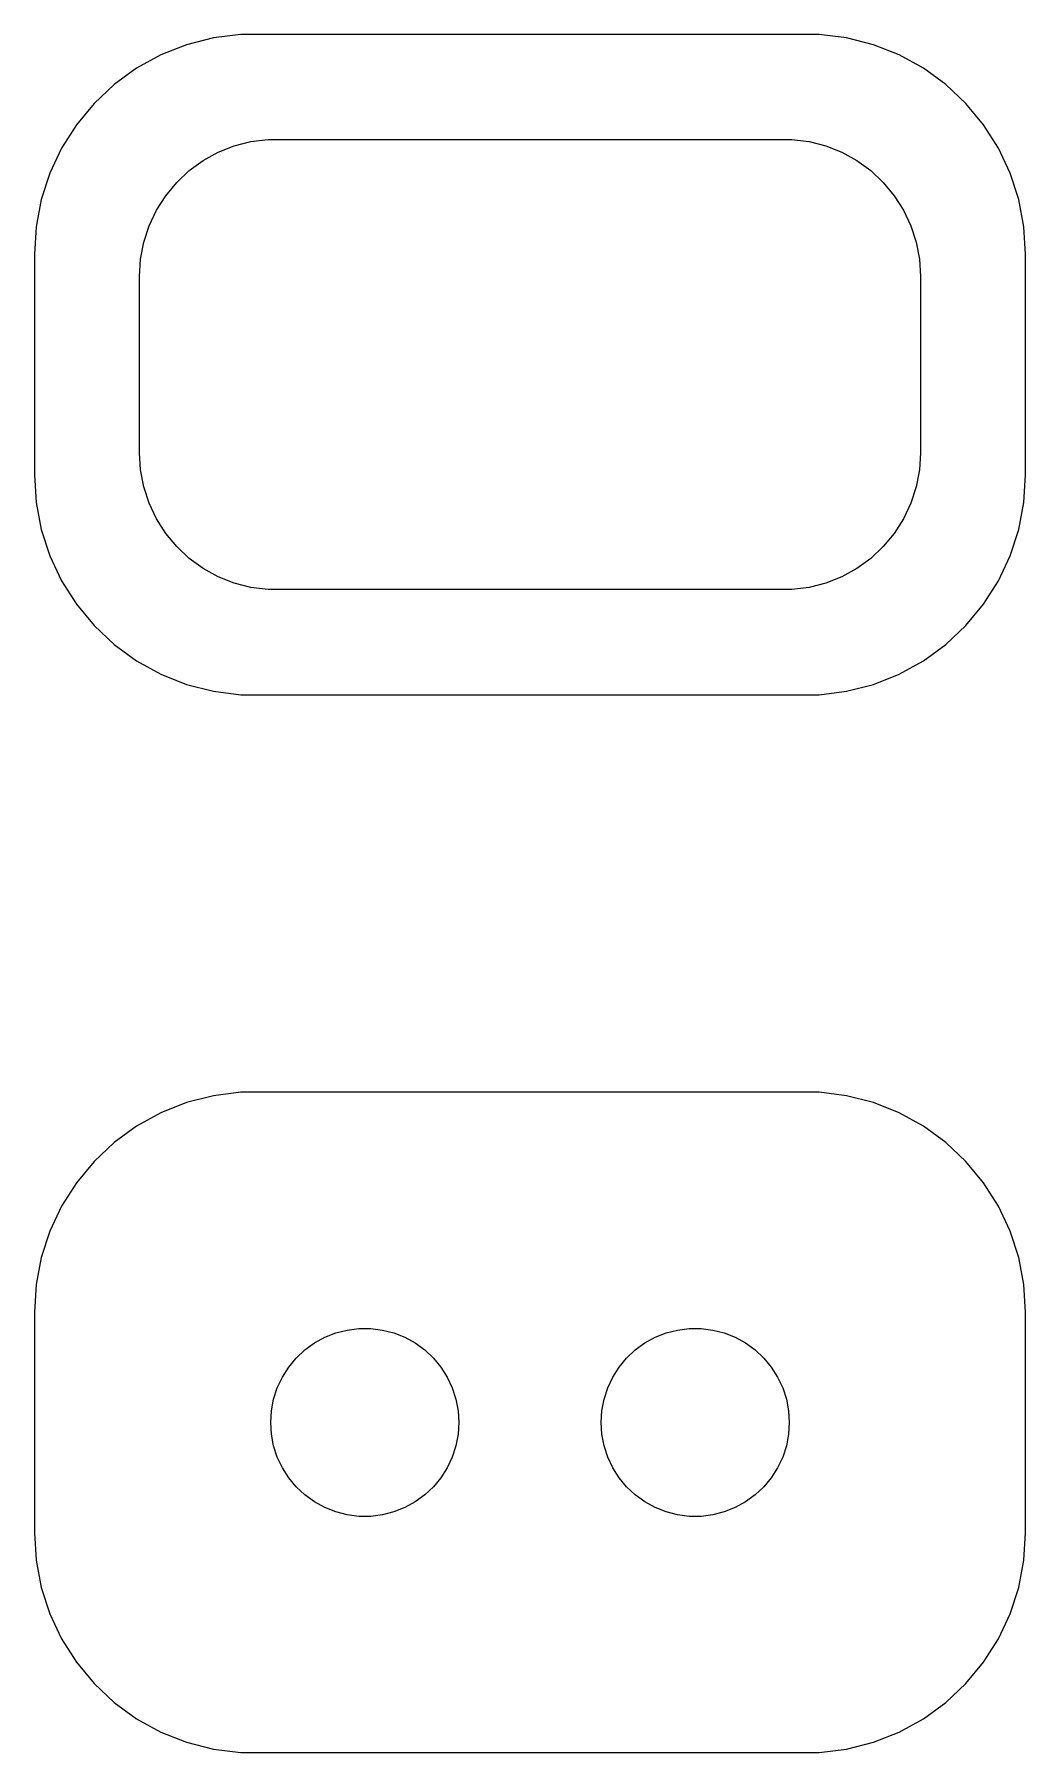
# Model space of a CAD drawing. Header units: metres. Extents: x -11.2 to 11.2, y 40.5 to 79.5.
import ezdxf

# ---------------------------------------------------------------- set-up
doc = ezdxf.new("R2010")
doc.units = ezdxf.units.M

msp = doc.modelspace()

# ---------------------------------------------------------------- linework, layer by layer
for p, q in [((-7.79507, 79.2553), (-8.37889, 79.0241)), ((-7.1869, 79.4114), (-7.79507, 79.2553)), ((-6.56395, 79.4901), (-7.1869, 79.4114)), ((6.56395, 79.4901), (-6.56395, 79.4901)), ((7.1869, 79.4114), (6.56395, 79.4901)), ((7.79507, 79.2553), (7.1869, 79.4114)), ((8.37889, 79.0241), (7.79507, 79.2553)), ((-8.37889, 79.0241), (-8.92912, 78.7216)), ((8.92912, 78.7216), (8.37889, 79.0241)), ((-9.43712, 78.3526), (-9.89484, 77.9227)), ((-8.92912, 78.7216), (-9.43712, 78.3526)), ((9.43712, 78.3526), (8.92912, 78.7216)), ((9.89484, 77.9227), (9.43712, 78.3526)), ((-9.89484, 77.9227), (-10.2951, 77.4389)), ((10.2951, 77.4389), (9.89484, 77.9227)), ((-10.2951, 77.4389), (-10.6315, 76.9088)), ((10.6315, 76.9088), (10.2951, 77.4389)), ((-10.6315, 76.9088), (-10.8989, 76.3406)), ((-7.41798, 76.6283), (-7.07541, 76.8167)), ((-7.07541, 76.8167), (-6.71194, 76.9606)), ((-6.71194, 76.9606), (-6.3333, 77.0578)), ((-6.3333, 77.0578), (-5.94545, 77.1068)), ((-5.94545, 77.1068), (5.94545, 77.1068)), ((5.94545, 77.1068), (6.3333, 77.0578)), ((6.3333, 77.0578), (6.71194, 76.9606)), ((6.71194, 76.9606), (7.07541, 76.8167)), ((7.07541, 76.8167), (7.41798, 76.6283)), ((10.8989, 76.3406), (10.6315, 76.9088)), ((-7.73424, 76.3985), (-7.41798, 76.6283)), ((7.41798, 76.6283), (7.73424, 76.3985)), ((-10.8989, 76.3406), (-11.0929, 75.7434)), ((-8.2684, 75.8297), (-8.01921, 76.1309)), ((-8.01921, 76.1309), (-7.73424, 76.3985)), ((7.73424, 76.3985), (8.01921, 76.1309)), ((8.01921, 76.1309), (8.2684, 75.8297)), ((11.0929, 75.7434), (10.8989, 76.3406)), ((-11.0929, 75.7434), (-11.2106, 75.1267)), ((-8.47786, 75.4996), (-8.2684, 75.8297)), ((8.2684, 75.8297), (8.47786, 75.4996)), ((11.2106, 75.1267), (11.0929, 75.7434)), ((-8.64432, 75.1459), (-8.47786, 75.4996)), ((8.47786, 75.4996), (8.64432, 75.1459)), ((-11.2106, 75.1267), (-11.25, 74.5)), ((-8.76512, 74.7741), (-8.64432, 75.1459)), ((8.64432, 75.1459), (8.76512, 74.7741)), ((11.25, 74.5), (11.2106, 75.1267)), ((-11.25, 74.5), (-11.25, 69.5)), ((-8.83836, 74.3902), (-8.76512, 74.7741)), ((8.76512, 74.7741), (8.83836, 74.3902)), ((11.25, 69.5), (11.25, 74.5)), ((-8.86292, 74), (-8.83836, 74.3902)), ((8.83836, 74.3902), (8.86292, 74)), ((-8.86292, 70), (-8.86292, 74)), ((8.86292, 74), (8.86292, 70)), ((-8.83836, 69.6098), (-8.86292, 70)), ((8.86292, 70), (8.83836, 69.6098)), ((-11.25, 69.5), (-11.2106, 68.8733)), ((-8.76512, 69.2259), (-8.83836, 69.6098)), ((8.83836, 69.6098), (8.76512, 69.2259)), ((11.2106, 68.8733), (11.25, 69.5)), ((-8.64432, 68.8541), (-8.76512, 69.2259)), ((8.76512, 69.2259), (8.64432, 68.8541)), ((-11.2106, 68.8733), (-11.0929, 68.2566)), ((-8.47786, 68.5004), (-8.64432, 68.8541)), ((8.64432, 68.8541), (8.47786, 68.5004)), ((11.0929, 68.2566), (11.2106, 68.8733)), ((-11.0929, 68.2566), (-10.8989, 67.6594)), ((-8.2684, 68.1703), (-8.47786, 68.5004)), ((8.47786, 68.5004), (8.2684, 68.1703)), ((10.8989, 67.6594), (11.0929, 68.2566)), ((-8.01921, 67.8691), (-8.2684, 68.1703)), ((-7.73424, 67.6015), (-8.01921, 67.8691)), ((8.01921, 67.8691), (7.73424, 67.6015)), ((8.2684, 68.1703), (8.01921, 67.8691)), ((-10.8989, 67.6594), (-10.6315, 67.0912)), ((-7.41798, 67.3717), (-7.73424, 67.6015)), ((7.73424, 67.6015), (7.41798, 67.3717)), ((10.6315, 67.0912), (10.8989, 67.6594)), ((-10.6315, 67.0912), (-10.2951, 66.5611)), ((-7.07541, 67.1833), (-7.41798, 67.3717)), ((-6.71194, 67.0394), (-7.07541, 67.1833)), ((7.07541, 67.1833), (6.71194, 67.0394)), ((7.41798, 67.3717), (7.07541, 67.1833)), ((10.2951, 66.5611), (10.6315, 67.0912)), ((-6.3333, 66.9422), (-6.71194, 67.0394)), ((-5.94545, 66.8932), (-6.3333, 66.9422)), ((5.94545, 66.8932), (-5.94545, 66.8932)), ((6.3333, 66.9422), (5.94545, 66.8932)), ((6.71194, 67.0394), (6.3333, 66.9422)), ((-10.2951, 66.5611), (-9.89484, 66.0773)), ((9.89484, 66.0773), (10.2951, 66.5611)), ((-9.89484, 66.0773), (-9.43712, 65.6474)), ((9.43712, 65.6474), (9.89484, 66.0773)), ((-9.43712, 65.6474), (-8.92912, 65.2784)), ((8.92912, 65.2784), (9.43712, 65.6474)), ((-8.92912, 65.2784), (-8.37889, 64.9759)), ((8.37889, 64.9759), (8.92912, 65.2784)), ((-8.37889, 64.9759), (-7.79507, 64.7447)), ((-7.79507, 64.7447), (-7.1869, 64.5886)), ((7.1869, 64.5886), (7.79507, 64.7447)), ((7.79507, 64.7447), (8.37889, 64.9759)), ((-7.1869, 64.5886), (-6.56395, 64.5099)), ((-6.56395, 64.5099), (6.56395, 64.5099)), ((6.56395, 64.5099), (7.1869, 64.5886)), ((-7.1869, 55.4114), (-7.79507, 55.2553)), ((-6.56395, 55.4901), (-7.1869, 55.4114)), ((6.56395, 55.4901), (-6.56395, 55.4901)), ((7.1869, 55.4114), (6.56395, 55.4901)), ((7.79507, 55.2553), (7.1869, 55.4114)), ((-8.37889, 55.0241), (-8.92912, 54.7216)), ((-7.79507, 55.2553), (-8.37889, 55.0241)), ((8.37889, 55.0241), (7.79507, 55.2553)), ((8.92912, 54.7216), (8.37889, 55.0241)), ((-8.92912, 54.7216), (-9.43712, 54.3526)), ((9.43712, 54.3526), (8.92912, 54.7216)), ((-9.43712, 54.3526), (-9.89484, 53.9227)), ((9.89484, 53.9227), (9.43712, 54.3526)), ((-9.89484, 53.9227), (-10.2951, 53.4389)), ((10.2951, 53.4389), (9.89484, 53.9227)), ((-10.2951, 53.4389), (-10.6315, 52.9088)), ((10.6315, 52.9088), (10.2951, 53.4389)), ((-10.6315, 52.9088), (-10.8989, 52.3406)), ((10.8989, 52.3406), (10.6315, 52.9088)), ((-10.8989, 52.3406), (-11.0929, 51.7434)), ((11.0929, 51.7434), (10.8989, 52.3406)), ((-11.0929, 51.7434), (-11.2106, 51.1267)), ((11.2106, 51.1267), (11.0929, 51.7434)), ((-11.2106, 51.1267), (-11.25, 50.5)), ((11.25, 50.5), (11.2106, 51.1267)), ((-11.25, 50.5), (-11.25, 45.5)), ((11.25, 45.5), (11.25, 50.5)), ((-4.89413, 49.8029), (-4.65915, 49.9321)), ((-4.65915, 49.9321), (-4.40984, 50.0308)), ((-4.40984, 50.0308), (-4.1501, 50.0975)), ((-4.1501, 50.0975), (-3.88406, 50.1311)), ((-3.88406, 50.1311), (-3.61592, 50.1311)), ((-3.61592, 50.1311), (-3.34988, 50.0975)), ((-3.34988, 50.0975), (-3.09015, 50.0308)), ((-3.09015, 50.0308), (-2.84084, 49.9321)), ((-2.84084, 49.9321), (-2.60585, 49.8029)), ((2.60585, 49.8029), (2.84084, 49.9321)), ((2.84084, 49.9321), (3.09015, 50.0308)), ((3.09015, 50.0308), (3.34988, 50.0975)), ((3.34988, 50.0975), (3.61592, 50.1311)), ((3.61592, 50.1311), (3.88406, 50.1311)), ((3.88406, 50.1311), (4.1501, 50.0975)), ((4.1501, 50.0975), (4.40984, 50.0308)), ((4.40984, 50.0308), (4.65915, 49.9321)), ((4.65915, 49.9321), (4.89413, 49.8029)), ((-5.30655, 49.4617), (-5.11108, 49.6453)), ((-5.11108, 49.6453), (-4.89413, 49.8029)), ((-2.60585, 49.8029), (-2.3889, 49.6453)), ((-2.3889, 49.6453), (-2.19344, 49.4617)), ((2.19344, 49.4617), (2.3889, 49.6453)), ((2.3889, 49.6453), (2.60585, 49.8029)), ((4.89413, 49.8029), (5.11108, 49.6453)), ((5.11108, 49.6453), (5.30655, 49.4617)), ((-5.62117, 49.0287), (-5.47748, 49.2551)), ((-5.47748, 49.2551), (-5.30655, 49.4617)), ((-2.19344, 49.4617), (-2.02251, 49.2551)), ((-2.02251, 49.2551), (-1.87881, 49.0287)), ((1.87881, 49.0287), (2.02251, 49.2551)), ((2.02251, 49.2551), (2.19344, 49.4617)), ((5.30655, 49.4617), (5.47748, 49.2551)), ((5.47748, 49.2551), (5.62117, 49.0287)), ((-5.81821, 48.531), (-5.73534, 48.786)), ((-5.73534, 48.786), (-5.62117, 49.0287)), ((-1.87881, 49.0287), (-1.76465, 48.786)), ((-1.76465, 48.786), (-1.68178, 48.531)), ((1.68178, 48.531), (1.76465, 48.786)), ((1.76465, 48.786), (1.87881, 49.0287)), ((5.62117, 49.0287), (5.73534, 48.786)), ((5.73534, 48.786), (5.81821, 48.531)), ((-5.86845, 48.2676), (-5.81821, 48.531)), ((-1.68178, 48.531), (-1.63153, 48.2676)), ((1.63153, 48.2676), (1.68178, 48.531)), ((5.81821, 48.531), (5.86845, 48.2676)), ((-5.88528, 48), (-5.86845, 48.2676)), ((-5.86845, 47.7324), (-5.88528, 48)), ((-1.63153, 48.2676), (-1.6147, 48)), ((-1.6147, 48), (-1.63153, 47.7324)), ((1.6147, 48), (1.63153, 48.2676)), ((1.63153, 47.7324), (1.6147, 48)), ((5.86845, 48.2676), (5.88528, 48)), ((5.88528, 48), (5.86845, 47.7324)), ((-5.81821, 47.469), (-5.86845, 47.7324)), ((-1.63153, 47.7324), (-1.68178, 47.469)), ((1.68178, 47.469), (1.63153, 47.7324)), ((5.86845, 47.7324), (5.81821, 47.469)), ((-5.73534, 47.214), (-5.81821, 47.469)), ((-5.62117, 46.9713), (-5.73534, 47.214)), ((-1.76465, 47.214), (-1.87881, 46.9713)), ((-1.68178, 47.469), (-1.76465, 47.214)), ((1.76465, 47.214), (1.68178, 47.469)), ((1.87881, 46.9713), (1.76465, 47.214)), ((5.73534, 47.214), (5.62117, 46.9713)), ((5.81821, 47.469), (5.73534, 47.214)), ((-5.47748, 46.7449), (-5.62117, 46.9713)), ((-1.87881, 46.9713), (-2.02251, 46.7449)), ((2.02251, 46.7449), (1.87881, 46.9713)), ((5.62117, 46.9713), (5.47748, 46.7449)), ((-5.30655, 46.5383), (-5.47748, 46.7449)), ((-5.11108, 46.3547), (-5.30655, 46.5383)), ((-2.19344, 46.5383), (-2.3889, 46.3547)), ((-2.02251, 46.7449), (-2.19344, 46.5383)), ((2.19344, 46.5383), (2.02251, 46.7449)), ((2.3889, 46.3547), (2.19344, 46.5383)), ((5.30655, 46.5383), (5.11108, 46.3547)), ((5.47748, 46.7449), (5.30655, 46.5383)), ((-4.89413, 46.1971), (-5.11108, 46.3547)), ((-4.65915, 46.0679), (-4.89413, 46.1971)), ((-4.40984, 45.9692), (-4.65915, 46.0679)), ((-2.84084, 46.0679), (-3.09015, 45.9692)), ((-2.60585, 46.1971), (-2.84084, 46.0679)), ((-2.3889, 46.3547), (-2.60585, 46.1971)), ((2.60585, 46.1971), (2.3889, 46.3547)), ((2.84084, 46.0679), (2.60585, 46.1971)), ((3.09015, 45.9692), (2.84084, 46.0679)), ((4.65915, 46.0679), (4.40984, 45.9692)), ((4.89413, 46.1971), (4.65915, 46.0679)), ((5.11108, 46.3547), (4.89413, 46.1971)), ((-4.1501, 45.9025), (-4.40984, 45.9692)), ((-3.88406, 45.8689), (-4.1501, 45.9025)), ((-3.61592, 45.8689), (-3.88406, 45.8689)), ((-3.34988, 45.9025), (-3.61592, 45.8689)), ((-3.09015, 45.9692), (-3.34988, 45.9025)), ((3.34988, 45.9025), (3.09015, 45.9692)), ((3.61592, 45.8689), (3.34988, 45.9025)), ((3.88406, 45.8689), (3.61592, 45.8689)), ((4.1501, 45.9025), (3.88406, 45.8689)), ((4.40984, 45.9692), (4.1501, 45.9025)), ((-11.25, 45.5), (-11.2106, 44.8733)), ((11.2106, 44.8733), (11.25, 45.5)), ((-11.2106, 44.8733), (-11.0929, 44.2566)), ((11.0929, 44.2566), (11.2106, 44.8733)), ((-11.0929, 44.2566), (-10.8989, 43.6594)), ((10.8989, 43.6594), (11.0929, 44.2566)), ((-10.8989, 43.6594), (-10.6315, 43.0912)), ((10.6315, 43.0912), (10.8989, 43.6594)), ((-10.6315, 43.0912), (-10.2951, 42.5611)), ((10.2951, 42.5611), (10.6315, 43.0912)), ((-10.2951, 42.5611), (-9.89484, 42.0773)), ((9.89484, 42.0773), (10.2951, 42.5611)), ((-9.89484, 42.0773), (-9.43712, 41.6474)), ((9.43712, 41.6474), (9.89484, 42.0773)), ((-9.43712, 41.6474), (-8.92912, 41.2784)), ((8.92912, 41.2784), (9.43712, 41.6474)), ((-8.92912, 41.2784), (-8.37889, 40.9759)), ((-8.37889, 40.9759), (-7.79507, 40.7447)), ((7.79507, 40.7447), (8.37889, 40.9759)), ((8.37889, 40.9759), (8.92912, 41.2784)), ((-7.79507, 40.7447), (-7.1869, 40.5886)), ((-7.1869, 40.5886), (-6.56395, 40.5099)), ((6.56395, 40.5099), (7.1869, 40.5886)), ((7.1869, 40.5886), (7.79507, 40.7447)), ((-6.56395, 40.5099), (6.56395, 40.5099))]:
    msp.add_line(p, q)

doc.saveas('drawing.dxf')
